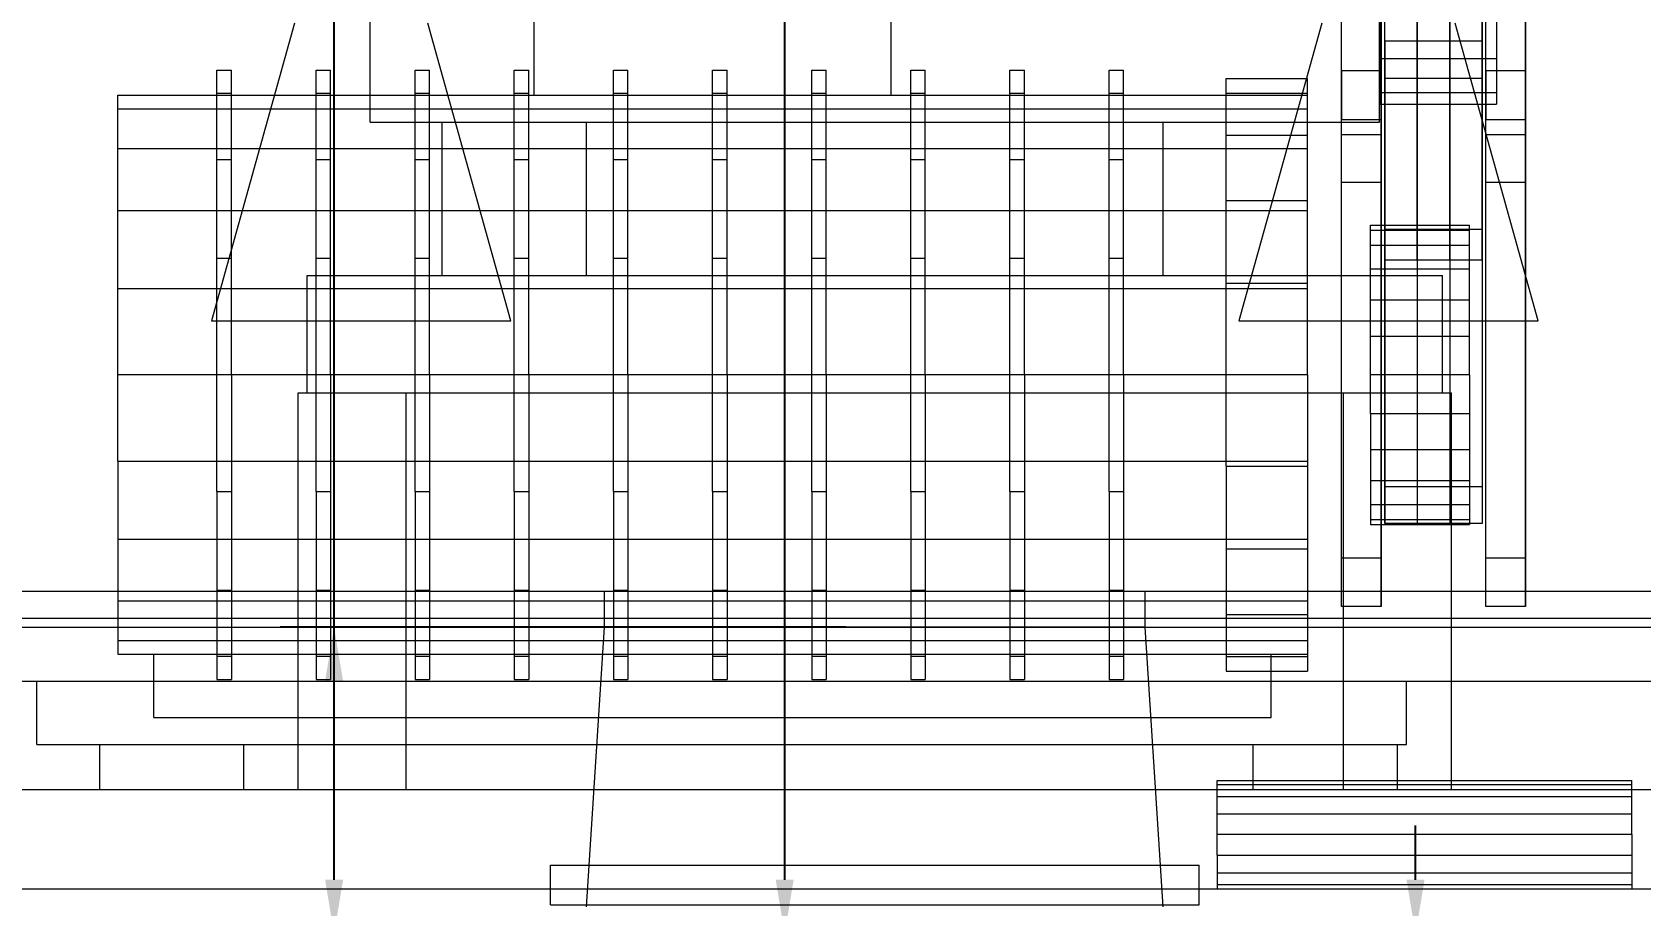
# Model space of a CAD drawing. Header units: millimetres. Extents: x -191664 to 191490, y -197311 to 10263.
# Drawn here: x 1132 to 2025, y -97084 to -96600 of the extents above; entities that cross this region are included whole.
import ezdxf

# ---------------------------------------------------------------- set-up
doc = ezdxf.new("R2010")
doc.units = ezdxf.units.MM
for name, color, linetype, lineweight in [('COTAS_O', 1, 'Continuous', 0), ('COTAS_R', 1, 'Continuous', 0), ('DET_mezcladora_frontal', 7, 'Continuous', 0), ('R15_COTAS_TRANSPORTE_P', 1, 'Continuous', 0)]:
    doc.layers.add(name, color=color, linetype=linetype, lineweight=lineweight)
doc.dimstyles.new('PLANTA_20', dxfattribs={"dimtxt": 50, "dimasz": 30, "dimexe": 30, "dimexo": 16, "dimgap": 20, "dimtad": 1, "dimtih": 1, "dimtoh": 1, "dimdec": 1, "dimzin": 0, "dimdsep": 46, "dimcen": 0.09, "dimadec": 0, "dimazin": 0, "dimtfac": 1, "dimtdec": 4, "dimtofl": 0, "dimtmove": 0, "dimatfit": 3, "dimfxl": 1, "dimtolj": 1, "dimtzin": 0, "dimarcsym": 0})

# ---------------------------------------------------------------- blocks, each defined once
blk = doc.blocks.new('*D69')
at = {"layer": 'COTAS_O', "color": 0, "lineweight": -2, "transparency": 16777216}
for p, q in [((966, -95900), (1580, -95900)), ((1550, -97070), (1550, -95930)), ((966, -97100), (1580, -97100))]:
    blk.add_line(p, q, dxfattribs=at)
at = {"layer": 'COTAS_O', "color": 0, "transparency": 16777216}
for points in [[(1545, -95930), (1555, -95930), (1550, -95900)], [(1545, -97070), (1555, -97070), (1550, -97100)]]:
    blk.add_solid(points, dxfattribs=at)
at = {"layer": 'Defpoints', "color": 0, "transparency": 16777216}
for p in [(950, -95900), (1550, -95900), (950, -97100)]:
    blk.add_point(p, dxfattribs=at)
blk = doc.blocks.new('*D70')
at = {"layer": 'COTAS_R', "color": 0, "lineweight": -2, "transparency": 16777216}
for p, q in [((966, -95200), (2080, -95200)), ((2050, -97070), (2050, -95230)), ((966, -97100), (2080, -97100))]:
    blk.add_line(p, q, dxfattribs=at)
at = {"layer": 'COTAS_R', "color": 0, "transparency": 16777216}
for points in [[(2045, -95230), (2055, -95230), (2050, -95200)], [(2045, -97070), (2055, -97070), (2050, -97100)]]:
    blk.add_solid(points, dxfattribs=at)
at = {"layer": 'Defpoints', "color": 0, "transparency": 16777216}
for p in [(950, -95200), (2050, -95200), (950, -97100)]:
    blk.add_point(p, dxfattribs=at)
blk = doc.blocks.new('*D71')
at = {"layer": 'COTAS_R', "color": 0, "lineweight": -2, "transparency": 16777216}
for p, q in [((1584, -95250), (1270, -95250)), ((1300, -97070), (1300, -95280)), ((1584, -97100), (1270, -97100))]:
    blk.add_line(p, q, dxfattribs=at)
at = {"layer": 'COTAS_R', "color": 0, "transparency": 16777216}
for points in [[(1295, -95280), (1305, -95280), (1300, -95250)], [(1295, -97070), (1305, -97070), (1300, -97100)]]:
    blk.add_solid(points, dxfattribs=at)
at = {"layer": 'Defpoints', "color": 0, "transparency": 16777216}
for p in [(1300, -95250), (1600, -95250), (1600, -97100)]:
    blk.add_point(p, dxfattribs=at)
blk = doc.blocks.new('*D72')
at = {"layer": 'COTAS_R', "color": 0, "lineweight": -2, "transparency": 16777216}
for p, q in [((1584, -95250), (1270, -95250)), ((1300, -97070), (1300, -95280)), ((1584, -97100), (1270, -97100))]:
    blk.add_line(p, q, dxfattribs=at)
at = {"layer": 'COTAS_R', "color": 0, "transparency": 16777216}
for points in [[(1295, -95280), (1305, -95280), (1300, -95250)], [(1295, -97070), (1305, -97070), (1300, -97100)]]:
    blk.add_solid(points, dxfattribs=at)
at = {"layer": 'Defpoints', "color": 0, "transparency": 16777216}
for p in [(1300, -95250), (1600, -95250), (1600, -97100)]:
    blk.add_point(p, dxfattribs=at)
blk = doc.blocks.new('*D73')
at = {"layer": 'COTAS_R', "color": 0, "lineweight": -2, "transparency": 16777216}
for p, q in [((1900, -97070), (1900, -97040)), ((1616, -97100), (1930, -97100)), ((1616, -97115), (1930, -97115)), ((1900, -97145), (1900, -97175))]:
    blk.add_line(p, q, dxfattribs=at)
at = {"layer": 'COTAS_R', "color": 0, "transparency": 16777216}
for points in [[(1895, -97070), (1905, -97070), (1900, -97100)], [(1895, -97145), (1905, -97145), (1900, -97115)]]:
    blk.add_solid(points, dxfattribs=at)
at = {"layer": 'Defpoints', "color": 0, "transparency": 16777216}
for p in [(1600, -97100), (1600, -97115), (1900, -97115)]:
    blk.add_point(p, dxfattribs=at)
blk = doc.blocks.new('*D74')
at = {"layer": 'COTAS_R', "color": 0, "lineweight": -2, "transparency": 16777216}
for p, q in [((1584, -96930), (1270, -96930)), ((1300, -97070), (1300, -96960)), ((1584, -97100), (1270, -97100))]:
    blk.add_line(p, q, dxfattribs=at)
at = {"layer": 'COTAS_R', "color": 0, "transparency": 16777216}
for points in [[(1295, -96960), (1305, -96960), (1300, -96930)], [(1295, -97070), (1305, -97070), (1300, -97100)]]:
    blk.add_solid(points, dxfattribs=at)
at = {"layer": 'Defpoints', "color": 0, "transparency": 16777216}
for p in [(1300, -96930), (1600, -96930), (1600, -97100)]:
    blk.add_point(p, dxfattribs=at)
blk = doc.blocks.new('*D131')
at = {"layer": 'Defpoints', "color": 0, "transparency": 16777216}
for p in [(1100, -183968.15), (1139.8, -184162.66), (1104.62, -184212), (1304.62, -184212), (1304.62, -184212)]:
    blk.add_point(p, dxfattribs=at)
at = {"layer": 'R15_COTAS_TRANSPORTE_P', "color": 0, "lineweight": -2, "transparency": 16777216}
blk.add_arc((1304.62, -184212), 172.05, 140.00345, 169.99655, dxfattribs=at)
at = {"layer": 'R15_COTAS_TRANSPORTE_P', "color": 0, "transparency": 16777216}
for points in [[(1169.28, -184097.88), (1176.35, -184104.95), (1194.03, -184080.2)], [(1140.17, -184182.55), (1130.2, -184181.68), (1132.57, -184212)]]:
    blk.add_solid(points, dxfattribs=at)
blk = doc.blocks.new('*D133')
at = {"layer": 'Defpoints', "color": 0, "transparency": 16777216}
for p in [(439.69, -194147.98), (217.89, -194406.09), (-500, -194490), (-500, -194490), (500, -194490)]:
    blk.add_point(p, dxfattribs=at)
at = {"layer": 'R15_COTAS_TRANSPORTE_P', "color": 0, "lineweight": -2, "transparency": 16777216}
blk.add_arc((-500, -194490), 722.77, 2.37834, 17.62166, dxfattribs=at)
at = {"layer": 'R15_COTAS_TRANSPORTE_P', "color": 0, "transparency": 16777216}
for points in [[(184.12, -194272.81), (193.59, -194269.58), (179.18, -194242.8)], [(227.15, -194459.9), (217.15, -194460.11), (222.77, -194490)]]:
    blk.add_solid(points, dxfattribs=at)

msp = doc.modelspace()

# ---------------------------------------------------------------- linework, layer by layer
at = {"layer": 'DET_mezcladora_frontal', "color": 250, "true_color": 0x33393d}
for p, q in [((1320, -96650), (1320, -96220)), ((1880, -96650), (1880, -96220)), ((1883, -96709.16), (1883, -96276.07)), ((1901, -96276.07), (1901, -96709.16)), ((1919, -96276.07), (1919, -96709.16)), ((1937, -96276.07), (1937, -96709.16)), ((1883, -96726.41), (1883, -96293.32)), ((1901, -96726.41), (1901, -96293.32)), ((1919, -96726.41), (1919, -96293.32)), ((1937, -96726.41), (1937, -96293.32)), ((1411, -96635), (1411, -96575)), ((1609, -96635), (1609, -96575)), ((1880, -96584.35), (1880, -96614.54)), ((1945, -96584.35), (1945, -96614.54)), ((1883, -96605.02), (1883, -96625.59)), ((1901, -96605.02), (1883, -96605.02)), ((1883, -96851.92), (1883, -96605.02)), ((1901, -96625.59), (1901, -96605.02)), ((1901, -96605.02), (1901, -96851.92)), ((1919, -96605.02), (1901, -96605.02)), ((1919, -96625.59), (1919, -96605.02)), ((1919, -96605.02), (1919, -96851.92)), ((1937, -96605.02), (1919, -96605.02)), ((1937, -96625.59), (1937, -96605.02)), ((1937, -96605.02), (1937, -96851.92)), ((1235, -96633.91), (1235, -96621.05)), ((1235, -96621.05), (1243, -96621.05)), ((1243, -96633.91), (1243, -96621.05)), ((1290, -96633.91), (1290, -96621.05)), ((1290, -96621.05), (1298, -96621.05)), ((1298, -96633.91), (1298, -96621.05)), ((1345, -96633.91), (1345, -96621.05)), ((1345, -96621.05), (1353, -96621.05)), ((1353, -96633.91), (1353, -96621.05)), ((1400, -96633.91), (1400, -96621.05)), ((1400, -96621.05), (1408, -96621.05)), ((1408, -96633.91), (1408, -96621.05)), ((1455, -96633.91), (1455, -96621.05)), ((1455, -96621.05), (1463, -96621.05)), ((1463, -96633.91), (1463, -96621.05)), ((1510, -96633.91), (1510, -96621.05)), ((1510, -96621.05), (1518, -96621.05)), ((1518, -96633.91), (1518, -96621.05)), ((1565, -96633.91), (1565, -96621.05)), ((1565, -96621.05), (1573, -96621.05)), ((1573, -96633.91), (1573, -96621.05)), ((1620, -96633.91), (1620, -96621.05)), ((1620, -96621.05), (1628, -96621.05)), ((1628, -96633.91), (1628, -96621.05)), ((1675, -96633.91), (1675, -96621.05)), ((1675, -96621.05), (1683, -96621.05)), ((1683, -96633.91), (1683, -96621.05)), ((1730, -96633.91), (1730, -96621.05)), ((1730, -96621.05), (1738, -96621.05)), ((1738, -96633.91), (1738, -96621.05)), ((1880, -96614.54), (1880, -96633.53)), ((1880, -96614.54), (1945, -96614.54)), ((1945, -96614.54), (1945, -96633.53)), ((1883, -96625.59), (1901, -96625.59)), ((1883, -96625.59), (1883, -96872.5)), ((1901, -96625.59), (1901, -96872.5)), ((1901, -96625.59), (1919, -96625.59)), ((1919, -96625.59), (1919, -96872.5)), ((1919, -96625.59), (1937, -96625.59)), ((1937, -96625.59), (1937, -96872.5)), ((1180, -96642.59), (1180, -96635)), ((1180, -96635), (1840, -96635)), ((1235, -96670.53), (1235, -96633.91)), ((1235, -96633.91), (1243, -96633.91)), ((1243, -96670.53), (1243, -96633.91)), ((1290, -96670.53), (1290, -96633.91)), ((1290, -96633.91), (1298, -96633.91)), ((1298, -96670.53), (1298, -96633.91)), ((1345, -96670.53), (1345, -96633.91)), ((1345, -96633.91), (1353, -96633.91)), ((1353, -96670.53), (1353, -96633.91)), ((1400, -96670.53), (1400, -96633.91)), ((1400, -96633.91), (1408, -96633.91)), ((1408, -96670.53), (1408, -96633.91)), ((1411, -96635), (1609, -96635)), ((1455, -96670.53), (1455, -96633.91)), ((1455, -96633.91), (1463, -96633.91)), ((1463, -96670.53), (1463, -96633.91)), ((1510, -96670.53), (1510, -96633.91)), ((1510, -96633.91), (1518, -96633.91)), ((1518, -96670.53), (1518, -96633.91)), ((1565, -96670.53), (1565, -96633.91)), ((1565, -96633.91), (1573, -96633.91)), ((1573, -96670.53), (1573, -96633.91)), ((1620, -96670.53), (1620, -96633.91)), ((1620, -96633.91), (1628, -96633.91)), ((1628, -96670.53), (1628, -96633.91)), ((1675, -96670.53), (1675, -96633.91)), ((1675, -96633.91), (1683, -96633.91)), ((1683, -96670.53), (1683, -96633.91)), ((1730, -96670.53), (1730, -96633.91)), ((1730, -96633.91), (1738, -96633.91)), ((1738, -96670.53), (1738, -96633.91)), ((1840, -96642.59), (1840, -96635)), ((1880, -96633.53), (1880, -96640)), ((1880, -96633.53), (1945, -96633.53)), ((1945, -96633.53), (1945, -96640)), ((1180, -96664.6), (1180, -96642.59)), ((1180, -96642.59), (1840, -96642.59)), ((1840, -96664.6), (1840, -96642.59)), ((1880, -96640), (1945, -96640)), ((1320, -96650), (1880, -96650)), ((1180, -96698.89), (1180, -96664.6)), ((1180, -96664.6), (1840, -96664.6)), ((1840, -96698.89), (1840, -96664.6)), ((1235, -96725.35), (1235, -96670.53)), ((1235, -96670.53), (1243, -96670.53)), ((1243, -96725.35), (1243, -96670.53)), ((1290, -96725.35), (1290, -96670.53)), ((1290, -96670.53), (1298, -96670.53)), ((1298, -96725.35), (1298, -96670.53)), ((1345, -96725.35), (1345, -96670.53)), ((1345, -96670.53), (1353, -96670.53)), ((1353, -96725.35), (1353, -96670.53)), ((1400, -96725.35), (1400, -96670.53)), ((1400, -96670.53), (1408, -96670.53)), ((1408, -96725.35), (1408, -96670.53)), ((1455, -96725.35), (1455, -96670.53)), ((1455, -96670.53), (1463, -96670.53)), ((1463, -96725.35), (1463, -96670.53)), ((1510, -96725.35), (1510, -96670.53)), ((1510, -96670.53), (1518, -96670.53)), ((1518, -96725.35), (1518, -96670.53)), ((1565, -96725.35), (1565, -96670.53)), ((1565, -96670.53), (1573, -96670.53)), ((1573, -96725.35), (1573, -96670.53)), ((1620, -96725.35), (1620, -96670.53)), ((1620, -96670.53), (1628, -96670.53)), ((1628, -96725.35), (1628, -96670.53)), ((1675, -96725.35), (1675, -96670.53)), ((1675, -96670.53), (1683, -96670.53)), ((1683, -96725.35), (1683, -96670.53)), ((1730, -96725.35), (1730, -96670.53)), ((1730, -96670.53), (1738, -96670.53)), ((1738, -96725.35), (1738, -96670.53)), ((1180, -96742.1), (1180, -96698.89)), ((1180, -96698.89), (1840, -96698.89)), ((1840, -96742.1), (1840, -96698.89)), ((1875, -96709.83), (1875, -96707)), ((1875, -96707), (1930, -96707)), ((1875, -96718.12), (1875, -96709.83)), ((1875, -96709.83), (1930, -96709.83)), ((1883, -96726.41), (1883, -96709.16)), ((1883, -96709.16), (1901, -96709.16)), ((1901, -96709.16), (1901, -96726.41)), ((1901, -96709.16), (1919, -96709.16)), ((1919, -96709.16), (1919, -96726.41)), ((1919, -96709.16), (1937, -96709.16)), ((1930, -96709.83), (1930, -96707)), ((1930, -96718.12), (1930, -96709.83)), ((1937, -96709.16), (1937, -96726.41)), ((1875, -96731.31), (1875, -96718.12)), ((1875, -96718.12), (1930, -96718.12)), ((1930, -96731.31), (1930, -96718.12)), ((1235, -96790), (1235, -96725.35)), ((1235, -96725.35), (1243, -96725.35)), ((1243, -96790), (1243, -96725.35)), ((1290, -96790), (1290, -96725.35)), ((1290, -96725.35), (1298, -96725.35)), ((1298, -96790), (1298, -96725.35)), ((1345, -96790), (1345, -96725.35)), ((1345, -96725.35), (1353, -96725.35)), ((1353, -96790), (1353, -96725.35)), ((1400, -96790), (1400, -96725.35)), ((1400, -96725.35), (1408, -96725.35)), ((1408, -96790), (1408, -96725.35)), ((1455, -96790), (1455, -96725.35)), ((1455, -96725.35), (1463, -96725.35)), ((1463, -96790), (1463, -96725.35)), ((1510, -96790), (1510, -96725.35)), ((1510, -96725.35), (1518, -96725.35)), ((1518, -96790), (1518, -96725.35)), ((1565, -96790), (1565, -96725.35)), ((1565, -96725.35), (1573, -96725.35)), ((1573, -96790), (1573, -96725.35)), ((1620, -96790), (1620, -96725.35)), ((1620, -96725.35), (1628, -96725.35)), ((1628, -96790), (1628, -96725.35)), ((1675, -96790), (1675, -96725.35)), ((1675, -96725.35), (1683, -96725.35)), ((1683, -96790), (1683, -96725.35)), ((1730, -96790), (1730, -96725.35)), ((1730, -96725.35), (1738, -96725.35)), ((1738, -96790), (1738, -96725.35)), ((1901, -96726.41), (1883, -96726.41)), ((1919, -96726.41), (1901, -96726.41)), ((1937, -96726.41), (1919, -96726.41)), ((1875, -96748.5), (1875, -96731.31)), ((1875, -96731.31), (1930, -96731.31)), ((1930, -96748.5), (1930, -96731.31)), ((1180, -96790), (1180, -96742.1)), ((1180, -96742.1), (1840, -96742.1)), ((1840, -96790), (1840, -96742.1)), ((1875, -96768.52), (1875, -96748.5)), ((1875, -96748.5), (1930, -96748.5)), ((1930, -96768.52), (1930, -96748.5)), ((1875, -96790), (1875, -96768.52)), ((1875, -96768.52), (1930, -96768.52)), ((1930, -96790), (1930, -96768.52)), ((1180, -96837.9), (1180, -96790)), ((1840, -96790), (1180, -96790)), ((1235, -96854.65), (1235, -96790)), ((1243, -96790), (1235, -96790)), ((1243, -96790), (1243, -96854.65)), ((1290, -96854.65), (1290, -96790)), ((1298, -96790), (1290, -96790)), ((1298, -96790), (1298, -96854.65)), ((1345, -96854.65), (1345, -96790)), ((1353, -96790), (1345, -96790)), ((1353, -96790), (1353, -96854.65)), ((1400, -96854.65), (1400, -96790)), ((1408, -96790), (1400, -96790)), ((1408, -96790), (1408, -96854.65)), ((1455, -96854.65), (1455, -96790)), ((1463, -96790), (1455, -96790)), ((1463, -96790), (1463, -96854.65)), ((1510, -96854.65), (1510, -96790)), ((1518, -96790), (1510, -96790)), ((1518, -96790), (1518, -96854.65)), ((1565, -96854.65), (1565, -96790)), ((1573, -96790), (1565, -96790)), ((1573, -96790), (1573, -96854.65)), ((1620, -96854.65), (1620, -96790)), ((1628, -96790), (1620, -96790)), ((1628, -96790), (1628, -96854.65)), ((1675, -96854.65), (1675, -96790)), ((1683, -96790), (1675, -96790)), ((1683, -96790), (1683, -96854.65)), ((1730, -96854.65), (1730, -96790)), ((1738, -96790), (1730, -96790)), ((1738, -96790), (1738, -96854.65)), ((1840, -96790), (1840, -96837.9)), ((1875, -96811.48), (1875, -96790)), ((1930, -96790), (1875, -96790)), ((1930, -96790), (1930, -96811.48)), ((1875, -96811.48), (1875, -96831.5)), ((1875, -96811.48), (1930, -96811.48)), ((1930, -96811.48), (1930, -96831.5)), ((1875, -96831.5), (1875, -96848.69)), ((1875, -96831.5), (1930, -96831.5)), ((1930, -96831.5), (1930, -96848.69)), ((1180, -96837.9), (1180, -96881.11)), ((1180, -96837.9), (1840, -96837.9)), ((1840, -96837.9), (1840, -96881.11)), ((1875, -96848.69), (1875, -96861.88)), ((1875, -96848.69), (1930, -96848.69)), ((1883, -96851.92), (1901, -96851.92)), ((1883, -96872.5), (1883, -96851.92)), ((1901, -96851.92), (1901, -96872.5)), ((1901, -96851.92), (1919, -96851.92)), ((1919, -96851.92), (1919, -96872.5)), ((1919, -96851.92), (1937, -96851.92)), ((1930, -96848.69), (1930, -96861.88)), ((1937, -96851.92), (1937, -96872.5)), ((1235, -96854.65), (1235, -96909.47)), ((1235, -96854.65), (1243, -96854.65)), ((1243, -96854.65), (1243, -96909.47)), ((1290, -96854.65), (1290, -96909.47)), ((1290, -96854.65), (1298, -96854.65)), ((1298, -96854.65), (1298, -96909.47)), ((1345, -96854.65), (1345, -96909.47)), ((1345, -96854.65), (1353, -96854.65)), ((1353, -96854.65), (1353, -96909.47)), ((1400, -96854.65), (1400, -96909.47)), ((1400, -96854.65), (1408, -96854.65)), ((1408, -96854.65), (1408, -96909.47)), ((1455, -96854.65), (1455, -96909.47)), ((1455, -96854.65), (1463, -96854.65)), ((1463, -96854.65), (1463, -96909.47)), ((1510, -96854.65), (1510, -96909.47)), ((1510, -96854.65), (1518, -96854.65)), ((1518, -96854.65), (1518, -96909.47)), ((1565, -96854.65), (1565, -96909.47)), ((1565, -96854.65), (1573, -96854.65)), ((1573, -96854.65), (1573, -96909.47)), ((1620, -96854.65), (1620, -96909.47)), ((1620, -96854.65), (1628, -96854.65)), ((1628, -96854.65), (1628, -96909.47)), ((1675, -96854.65), (1675, -96909.47)), ((1675, -96854.65), (1683, -96854.65)), ((1683, -96854.65), (1683, -96909.47)), ((1730, -96854.65), (1730, -96909.47)), ((1730, -96854.65), (1738, -96854.65)), ((1738, -96854.65), (1738, -96909.47)), ((1875, -96861.88), (1875, -96870.17)), ((1875, -96861.88), (1930, -96861.88)), ((1930, -96861.88), (1930, -96870.17)), ((1875, -96870.17), (1875, -96873)), ((1875, -96870.17), (1930, -96870.17)), ((1930, -96870.17), (1930, -96873)), ((1875, -96873), (1930, -96873)), ((1901, -96872.5), (1883, -96872.5)), ((1919, -96872.5), (1901, -96872.5)), ((1937, -96872.5), (1919, -96872.5)), ((1180, -96881.11), (1180, -96915.4)), ((1180, -96881.11), (1840, -96881.11)), ((1840, -96881.11), (1840, -96915.4)), ((1180, -96915.4), (1180, -96937.41)), ((1180, -96915.4), (1840, -96915.4)), ((1235, -96909.47), (1235, -96946.09)), ((1235, -96909.47), (1243, -96909.47)), ((1243, -96909.47), (1243, -96946.09)), ((1290, -96909.47), (1290, -96946.09)), ((1290, -96909.47), (1298, -96909.47)), ((1298, -96909.47), (1298, -96946.09)), ((1345, -96909.47), (1345, -96946.09)), ((1345, -96909.47), (1353, -96909.47)), ((1353, -96909.47), (1353, -96946.09)), ((1400, -96909.47), (1400, -96946.09)), ((1400, -96909.47), (1408, -96909.47)), ((1408, -96909.47), (1408, -96946.09)), ((1455, -96909.47), (1455, -96946.09)), ((1455, -96909.47), (1463, -96909.47)), ((1463, -96909.47), (1463, -96946.09)), ((1510, -96909.47), (1510, -96946.09)), ((1510, -96909.47), (1518, -96909.47)), ((1518, -96909.47), (1518, -96946.09)), ((1565, -96909.47), (1565, -96946.09)), ((1565, -96909.47), (1573, -96909.47)), ((1573, -96909.47), (1573, -96946.09)), ((1620, -96909.47), (1620, -96946.09)), ((1620, -96909.47), (1628, -96909.47)), ((1628, -96909.47), (1628, -96946.09)), ((1675, -96909.47), (1675, -96946.09)), ((1675, -96909.47), (1683, -96909.47)), ((1683, -96909.47), (1683, -96946.09)), ((1730, -96909.47), (1730, -96946.09)), ((1730, -96909.47), (1738, -96909.47)), ((1738, -96909.47), (1738, -96946.09)), ((1840, -96915.4), (1840, -96937.41)), ((1180, -96937.41), (1180, -96945)), ((1180, -96937.41), (1840, -96937.41)), ((1840, -96937.41), (1840, -96945)), ((1180, -96945), (1840, -96945)), ((1235, -96946.09), (1235, -96958.95)), ((1235, -96946.09), (1243, -96946.09)), ((1243, -96946.09), (1243, -96958.95)), ((1290, -96946.09), (1290, -96958.95)), ((1290, -96946.09), (1298, -96946.09)), ((1298, -96946.09), (1298, -96958.95)), ((1345, -96946.09), (1345, -96958.95)), ((1345, -96946.09), (1353, -96946.09)), ((1353, -96946.09), (1353, -96958.95)), ((1400, -96946.09), (1400, -96958.95)), ((1400, -96946.09), (1408, -96946.09)), ((1408, -96946.09), (1408, -96958.95)), ((1455, -96946.09), (1455, -96958.95)), ((1455, -96946.09), (1463, -96946.09)), ((1463, -96946.09), (1463, -96958.95)), ((1510, -96946.09), (1510, -96958.95)), ((1510, -96946.09), (1518, -96946.09)), ((1518, -96946.09), (1518, -96958.95)), ((1565, -96946.09), (1565, -96958.95)), ((1565, -96946.09), (1573, -96946.09)), ((1573, -96946.09), (1573, -96958.95)), ((1620, -96946.09), (1620, -96958.95)), ((1620, -96946.09), (1628, -96946.09)), ((1628, -96946.09), (1628, -96958.95)), ((1675, -96946.09), (1675, -96958.95)), ((1675, -96946.09), (1683, -96946.09)), ((1683, -96946.09), (1683, -96958.95)), ((1730, -96946.09), (1730, -96958.95)), ((1730, -96946.09), (1738, -96946.09)), ((1738, -96946.09), (1738, -96958.95)), ((1235, -96958.95), (1243, -96958.95)), ((1290, -96958.95), (1298, -96958.95)), ((1345, -96958.95), (1353, -96958.95)), ((1400, -96958.95), (1408, -96958.95)), ((1455, -96958.95), (1463, -96958.95)), ((1510, -96958.95), (1518, -96958.95)), ((1565, -96958.95), (1573, -96958.95)), ((1620, -96958.95), (1628, -96958.95)), ((1675, -96958.95), (1683, -96958.95)), ((1730, -96958.95), (1738, -96958.95)), ((1790, -97017.28), (1790, -97015)), ((1790, -97015), (2020, -97015)), ((1790, -97023.79), (1790, -97017.28)), ((1790, -97017.28), (2020, -97017.28)), ((2020, -97017.28), (2020, -97015)), ((2020, -97023.79), (2020, -97017.28)), ((1790, -97033.52), (1790, -97023.79)), ((1790, -97023.79), (2020, -97023.79)), ((2020, -97033.52), (2020, -97023.79)), ((1790, -97045), (1790, -97033.52)), ((1790, -97033.52), (2020, -97033.52)), ((2020, -97045), (2020, -97033.52)), ((1790, -97056.48), (1790, -97045)), ((2020, -97045), (1790, -97045)), ((2020, -97045), (2020, -97056.48)), ((1790, -97056.48), (1790, -97066.21)), ((1790, -97056.48), (2020, -97056.48)), ((2020, -97056.48), (2020, -97066.21)), ((1420, -97062), (1780, -97062)), ((1420, -97084), (1420, -97062)), ((1780, -97084), (1780, -97062)), ((1790, -97066.21), (1790, -97072.72)), ((1790, -97066.21), (2020, -97066.21)), ((2020, -97066.21), (2020, -97072.72)), ((1790, -97072.72), (1790, -97075)), ((1790, -97072.72), (2020, -97072.72)), ((1790, -97075), (2020, -97075)), ((2020, -97072.72), (2020, -97075)), ((1420, -97084), (1780, -97084))]:
    msp.add_line(p, q, dxfattribs=at)
at = {"layer": 'DET_mezcladora_frontal', "color": 252, "true_color": 0x8b8c91}
for p, q in [((1859, -96656.72), (1859, -96236.72)), ((1881, -96236.72), (1881, -96656.72)), ((1939, -96656.72), (1939, -96236.72)), ((1961, -96236.72), (1961, -96656.72)), ((1859, -96683.28), (1859, -96263.28)), ((1881, -96683.28), (1881, -96263.28)), ((1939, -96683.28), (1939, -96263.28)), ((1961, -96683.28), (1961, -96263.28)), ((1881, -96621.49), (1859, -96621.49)), ((1859, -96621.49), (1859, -96648.51)), ((1859, -96891.49), (1859, -96621.49)), ((1881, -96648.51), (1881, -96621.49)), ((1881, -96621.49), (1881, -96891.49)), ((1961, -96621.49), (1939, -96621.49)), ((1939, -96621.49), (1939, -96648.51)), ((1939, -96891.49), (1939, -96621.49)), ((1961, -96648.51), (1961, -96621.49)), ((1961, -96621.49), (1961, -96891.49)), ((1859, -96648.51), (1881, -96648.51)), ((1859, -96918.51), (1859, -96648.51)), ((1881, -96918.51), (1881, -96648.51)), ((1939, -96648.51), (1961, -96648.51)), ((1939, -96918.51), (1939, -96648.51)), ((1961, -96918.51), (1961, -96648.51)), ((1859, -96683.28), (1859, -96656.72)), ((1859, -96656.72), (1881, -96656.72)), ((1881, -96656.72), (1881, -96683.28)), ((1939, -96683.28), (1939, -96656.72)), ((1939, -96656.72), (1961, -96656.72)), ((1961, -96656.72), (1961, -96683.28)), ((1881, -96683.28), (1859, -96683.28)), ((1961, -96683.28), (1939, -96683.28)), ((1859, -96918.51), (1859, -96891.49)), ((1859, -96891.49), (1881, -96891.49)), ((1881, -96891.49), (1881, -96918.51)), ((1939, -96918.51), (1939, -96891.49)), ((1939, -96891.49), (1961, -96891.49)), ((1961, -96891.49), (1961, -96918.51)), ((1881, -96918.51), (1859, -96918.51)), ((1961, -96918.51), (1939, -96918.51)), ((1440, -97085), (1450, -96930)), ((1750, -96930), (1450, -96930)), ((1760, -97085), (1750, -96930))]:
    msp.add_line(p, q, dxfattribs=at)
at = {"layer": 'DET_mezcladora_frontal', "color": 254, "true_color": 0xdce0df}
for p, q in [((1278, -96595), (1232, -96760)), ((1398, -96760), (1352, -96595)), ((1848, -96595), (1802, -96760)), ((1968, -96760), (1922, -96595)), ((1232, -96760), (1398, -96760)), ((1802, -96760), (1968, -96760))]:
    msp.add_line(p, q, dxfattribs=at)
at = {"layer": 'DET_mezcladora_frontal', "color": 129, "true_color": 0x304542}
for p, q in [((1795, -96633.74), (1795, -96625.7)), ((1795, -96625.7), (1840, -96625.7)), ((1840, -96633.74), (1840, -96625.7)), ((1795, -96657.08), (1795, -96633.74)), ((1795, -96633.74), (1840, -96633.74)), ((1840, -96657.08), (1840, -96633.74)), ((1795, -96693.43), (1795, -96657.08)), ((1795, -96657.08), (1840, -96657.08)), ((1840, -96693.43), (1840, -96657.08)), ((1795, -96739.23), (1795, -96693.43)), ((1795, -96693.43), (1840, -96693.43)), ((1840, -96739.23), (1840, -96693.43)), ((1795, -96790), (1795, -96739.23)), ((1795, -96739.23), (1840, -96739.23)), ((1840, -96790), (1840, -96739.23)), ((1795, -96840.77), (1795, -96790)), ((1840, -96790), (1795, -96790)), ((1840, -96790), (1840, -96840.77)), ((1795, -96840.77), (1795, -96886.57)), ((1795, -96840.77), (1840, -96840.77)), ((1840, -96840.77), (1840, -96886.57)), ((1795, -96886.57), (1795, -96922.92)), ((1795, -96886.57), (1840, -96886.57)), ((1840, -96886.57), (1840, -96922.92)), ((1795, -96922.92), (1795, -96946.26)), ((1795, -96922.92), (1840, -96922.92)), ((1840, -96922.92), (1840, -96946.26)), ((1795, -96946.26), (1795, -96954.3)), ((1795, -96946.26), (1840, -96946.26)), ((1840, -96946.26), (1840, -96954.3)), ((1795, -96954.3), (1840, -96954.3))]:
    msp.add_line(p, q, dxfattribs=at)
at = {"layer": 'DET_mezcladora_frontal', "color": 251, "true_color": 0x545d65}
for p, q in [((1360, -96650), (1440, -96650)), ((1360, -96735), (1360, -96650)), ((1440, -96735), (1440, -96650)), ((1760, -96650), (1840, -96650)), ((1760, -96735), (1760, -96650)), ((1840, -96735), (1840, -96650)), ((1360, -96735), (1440, -96735)), ((1760, -96735), (1840, -96735)), ((1170, -96995), (1250, -96995)), ((1170, -97020), (1170, -96995)), ((1250, -97020), (1250, -96995)), ((1810, -96995), (1890, -96995)), ((1810, -97020), (1810, -96995)), ((1890, -97020), (1890, -96995)), ((1170, -97020), (1250, -97020)), ((1810, -97020), (1890, -97020))]:
    msp.add_line(p, q, dxfattribs=at)
at = {"layer": 'DET_mezcladora_frontal', "color": 251, "true_color": 0x64686b}
for p, q in [((1285, -96735), (1915, -96735)), ((1285, -96800), (1285, -96735)), ((1915, -96800), (1915, -96735)), ((1280, -96800), (1340, -96800)), ((1280, -97020), (1280, -96800)), ((1285, -96800), (1915, -96800)), ((1340, -97020), (1340, -96800)), ((1860, -96800), (1920, -96800)), ((1860, -97020), (1860, -96800)), ((1920, -97020), (1920, -96800)), ((1000, -96960), (2200, -96960)), ((1000, -97020), (2200, -97020)), ((1280, -97020), (1340, -97020)), ((1860, -97020), (1920, -97020)), ((1000, -97075), (2200, -97075))]:
    msp.add_line(p, q, dxfattribs=at)
at = {"layer": 'DET_mezcladora_frontal', "color": 253, "true_color": 0xa5a6aa}
for p, q in [((975, -96910), (2225, -96910)), ((975, -96910), (1450, -96910)), ((1450, -96930), (1450, -96910)), ((1750, -96910), (2225, -96910)), ((1750, -96930), (1750, -96910)), ((975, -96925), (2225, -96925)), ((975, -96930), (2225, -96930)), ((975, -96930), (1450, -96930)), ((1750, -96930), (2225, -96930))]:
    msp.add_line(p, q, dxfattribs=at)
at = {"layer": 'DET_mezcladora_frontal', "color": 251, "true_color": 0x536a64}
for p, q in [((1200, -96945), (1820, -96945)), ((1200, -96980), (1200, -96945)), ((1820, -96980), (1820, -96945)), ((1200, -96980), (1820, -96980))]:
    msp.add_line(p, q, dxfattribs=at)
at = {"layer": 'DET_mezcladora_frontal', "color": 9, "true_color": 0xc6c9c8}
for p, q in [((1135, -96960), (1895, -96960)), ((1135, -96995), (1135, -96960)), ((1895, -96995), (1895, -96960)), ((1135, -96995), (1895, -96995))]:
    msp.add_line(p, q, dxfattribs=at)

# ---------------------------------------------------------------- dimensions: what is measured, and where the dimension line sits
at = {"layer": 'COTAS_O'}
dim = msp.add_aligned_dim(p1=(950, -97100), p2=(950, -95900), distance=-600, text='<> O', dimstyle='PLANTA_20', dxfattribs=at)
dim.commit()
dim.dimension.update_dxf_attribs({"geometry": '*D69', "text_midpoint": (1550, -96500)})
at = {"layer": 'COTAS_R'}
for p1, p2, distance, picture, middle in [((950, -97100), (950, -95200), -1100, '*D70', (2050, -96150)), ((1600, -97100), (1600, -95250), 300, '*D71', (1300, -96175)), ((1600, -97100), (1600, -95250), 300, '*D72', (1300, -96175)), ((1600, -97100), (1600, -96930), 300, '*D74', (1300, -97015)), ((1600, -97100), (1600, -97115), 300, '*D73', (1900, -97107.5))]:
    dim = msp.add_aligned_dim(p1=p1, p2=p2, distance=distance, text='<> R', dimstyle='PLANTA_20', dxfattribs=at)
    dim.commit()
    dim.dimension.update_dxf_attribs({"geometry": picture, "text_midpoint": middle})
at = {"layer": 'R15_COTAS_TRANSPORTE_P'}
for base, line1, line2, picture, middle in [((217.89, -194406.09), ((-500, -194490), (500, -194490)), ((-500, -194490), (439.69, -194147.98)), '*D133', (191490.46, -33543.69)), ((1139.8, -184162.66), ((1304.62, -184212), (1104.62, -184212)), ((1304.62, -184212), (1100, -183968.15)), '*D131', (-166426.35, -78863.51))]:
    dim = msp.add_angular_dim_2l(base=base, line1=line1, line2=line2, dimstyle='PLANTA_20', dxfattribs=at)
    dim.commit()
    dim.dimension.update_dxf_attribs({"geometry": picture, "text_midpoint": middle})

doc.saveas('drawing.dxf')
